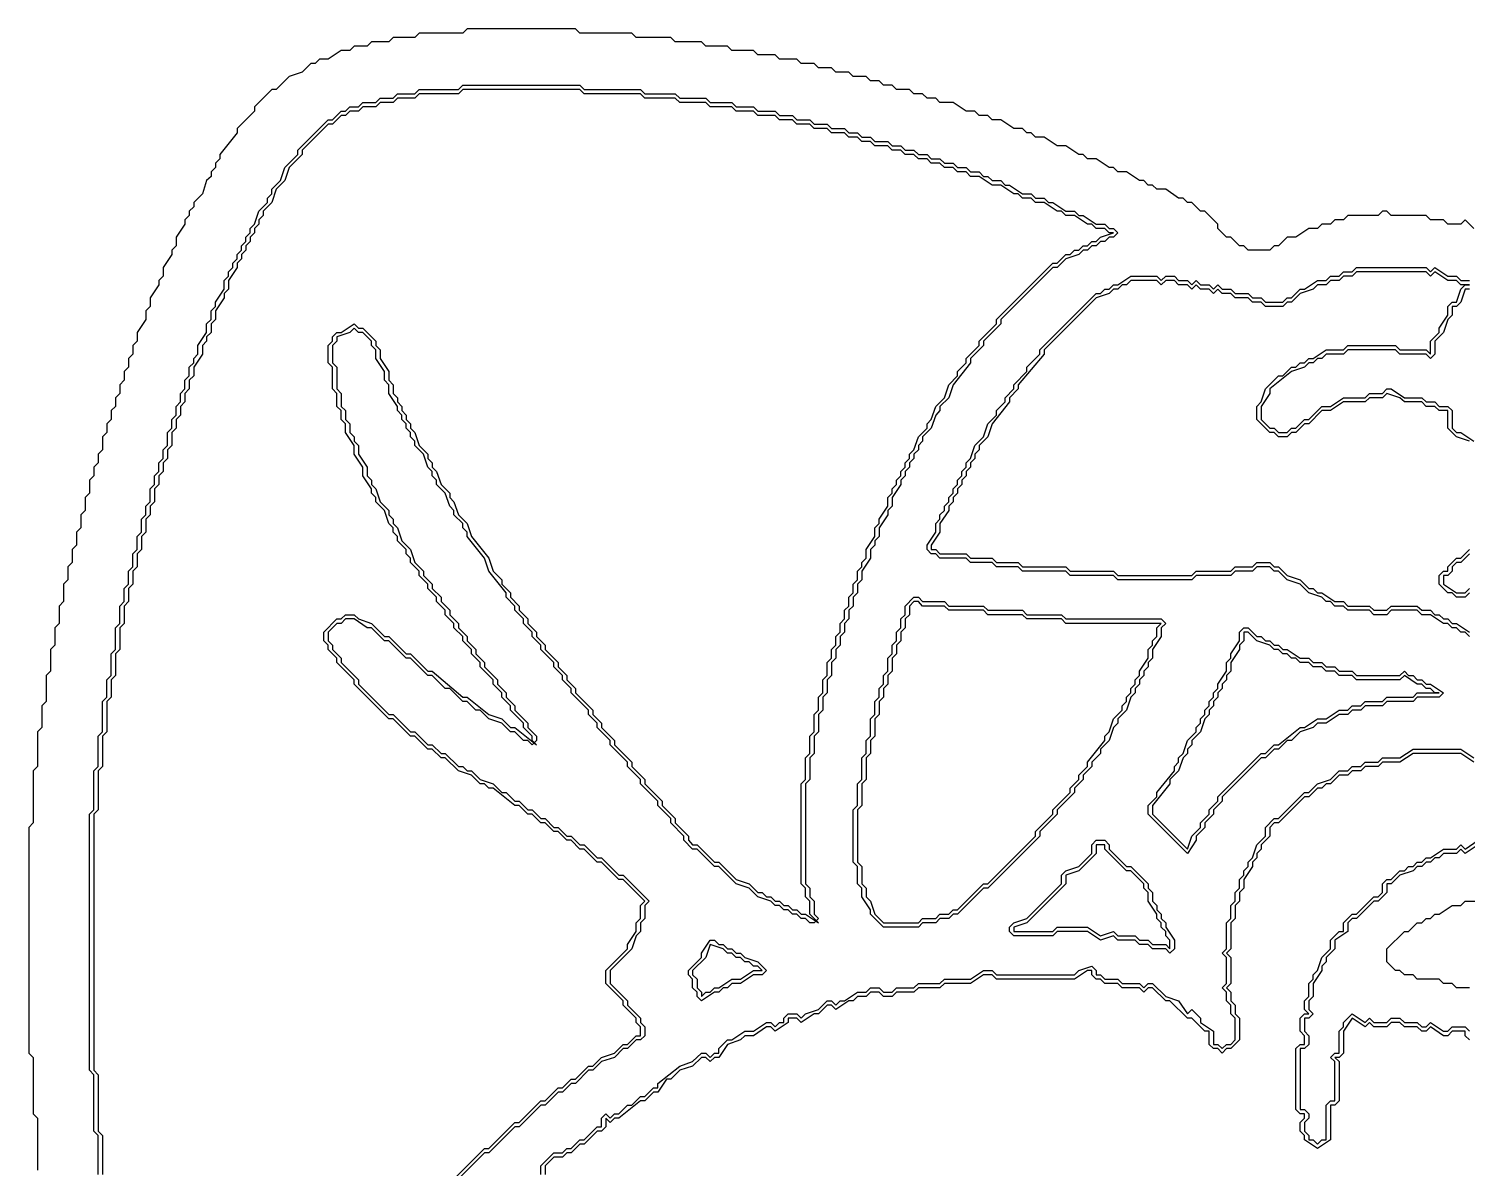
# Model space of a CAD drawing. Header units: millimetres. Extents: x 2 to 58.7, y 4.1 to 84.
# Drawn here: x 18.79 to 38.87, y 68.09 to 84 of the extents above; entities that cross this region are included whole.
import ezdxf

# ---------------------------------------------------------------- set-up
doc = ezdxf.new("R2010")
doc.units = ezdxf.units.MM
for name, color, linetype, true_color in [('CUT_OUTER', 1, 'Continuous', 0xa7a7a7), ('FILL_BLUE', 6, 'Continuous', 0x196fc6), ('FILL_HAIR', 5, 'Continuous', 0x905530), ('FILL_SKIN', 3, 'Continuous', 0xfad3ab), ('FILL_WHITE', 4, 'Continuous', 0xf5f3f0), ('RAISED_METAL', 2, 'Continuous', 0xa7a7a7)]:
    doc.layers.add(name, color=color, linetype=linetype, true_color=true_color)

msp = doc.modelspace()

# ---------------------------------------------------------------- linework, layer by layer
at = {"layer": 'CUT_OUTER'}
for points in [[(38.965, 81.212), (38.844, 81.333), (38.783, 81.273), (38.601, 81.273), (38.541, 81.333), (38.359, 81.333), (38.299, 81.394), (37.814, 81.394), (37.753, 81.455), (37.693, 81.455), (37.632, 81.394), (37.208, 81.394), (37.147, 81.333), (37.026, 81.333), (36.965, 81.273), (36.844, 81.273), (36.784, 81.212), (36.662, 81.212), (36.481, 81.091), (36.359, 81.091), (36.238, 80.97), (36.178, 80.97), (36.117, 80.909), (35.814, 80.909), (35.753, 80.97), (35.693, 80.97), (35.572, 81.091), (35.511, 81.091), (35.39, 81.212), (35.39, 81.273), (35.208, 81.455), (35.147, 81.455), (35.026, 81.576), (34.966, 81.576), (34.905, 81.636), (34.844, 81.636), (34.663, 81.758), (34.541, 81.758), (34.481, 81.818), (34.42, 81.818), (34.36, 81.879), (34.299, 81.879), (34.117, 82), (33.996, 82), (33.935, 82.061), (33.875, 82.061), (33.693, 82.182), (33.572, 82.182), (33.511, 82.242), (33.451, 82.242), (33.269, 82.364), (33.148, 82.364), (32.966, 82.485), (32.845, 82.485), (32.784, 82.545), (32.723, 82.545), (32.663, 82.606), (32.542, 82.606), (32.36, 82.727), (32.239, 82.727), (32.178, 82.788), (32.057, 82.788), (31.996, 82.848), (31.875, 82.848), (31.693, 82.97), (31.511, 82.97), (31.451, 83.03), (31.33, 83.03), (31.269, 83.091), (31.148, 83.091), (31.087, 83.152), (30.906, 83.152), (30.845, 83.212), (30.724, 83.212), (30.663, 83.273), (30.542, 83.273), (30.481, 83.333), (30.3, 83.333), (30.239, 83.394), (30.057, 83.394), (29.997, 83.455), (29.815, 83.455), (29.754, 83.515), (29.572, 83.515), (29.512, 83.576), (29.269, 83.576), (29.209, 83.636), (28.966, 83.636), (28.906, 83.697), (28.603, 83.697), (28.542, 83.758), (28.239, 83.758), (28.179, 83.818), (27.815, 83.818), (27.754, 83.879), (27.27, 83.879), (27.209, 83.939), (26.482, 83.939), (26.421, 84), (24.906, 84), (24.846, 83.939), (24.24, 83.939), (24.179, 83.879), (23.876, 83.879), (23.816, 83.818), (23.573, 83.818), (23.513, 83.758), (23.331, 83.758), (23.27, 83.697), (23.149, 83.697), (22.967, 83.576), (22.846, 83.576), (22.785, 83.515), (22.725, 83.515), (22.604, 83.394), (22.422, 83.333), (22.24, 83.152), (22.179, 83.152), (21.937, 82.909), (21.937, 82.848), (21.695, 82.606), (21.695, 82.545), (21.452, 82.242), (21.452, 82.182), (21.392, 82.121), (21.392, 82.061), (21.331, 82), (21.331, 81.939), (21.27, 81.879), (21.21, 81.697), (21.089, 81.576), (21.089, 81.515), (21.028, 81.455), (21.028, 81.394), (20.967, 81.333), (20.967, 81.273), (20.846, 81.091), (20.846, 80.97), (20.786, 80.909), (20.786, 80.848), (20.664, 80.667), (20.664, 80.545), (20.604, 80.485), (20.604, 80.424), (20.483, 80.242), (20.483, 80.121), (20.422, 80.061), (20.422, 79.939), (20.301, 79.758), (20.301, 79.636), (20.24, 79.576), (20.24, 79.455), (20.18, 79.394), (20.18, 79.273), (20.119, 79.212), (20.119, 79.091), (20.058, 79.03), (20.058, 78.909), (19.998, 78.848), (19.998, 78.727), (19.937, 78.667), (19.937, 78.545), (19.877, 78.485), (19.877, 78.364), (19.816, 78.303), (19.816, 78.121), (19.755, 78.061), (19.755, 77.939), (19.695, 77.879), (19.695, 77.758), (19.634, 77.697), (19.634, 77.515), (19.574, 77.455), (19.574, 77.273), (19.513, 77.212), (19.513, 77.03), (19.452, 76.97), (19.452, 76.788), (19.392, 76.727), (19.392, 76.545), (19.331, 76.485), (19.331, 76.303), (19.271, 76.242), (19.271, 76), (19.21, 75.939), (19.21, 75.697), (19.149, 75.636), (19.149, 75.394), (19.089, 75.333), (19.089, 75.03), (19.028, 74.97), (19.028, 74.606), (18.968, 74.545), (18.968, 74.242), (18.907, 74.182), (18.907, 73.697), (18.846, 73.636), (18.846, 72.909), (18.786, 72.848), (18.786, 69.697), (18.846, 69.636), (18.846, 68.848), (18.907, 68.788), (18.907, 68.061)], [(38.904, 70.606), (38.723, 70.606), (38.662, 70.667), (38.541, 70.667), (38.48, 70.727), (38.177, 70.727), (38.117, 70.788), (37.996, 70.788), (37.935, 70.848), (37.874, 70.848), (37.753, 70.97), (37.753, 71.152), (37.996, 71.394), (38.056, 71.394), (38.177, 71.515), (38.238, 71.515), (38.299, 71.576), (38.359, 71.576), (38.42, 71.636), (38.48, 71.636), (38.662, 71.758), (38.783, 71.758), (38.844, 71.818), (39.026, 71.818)]]:
    msp.add_lwpolyline(points, dxfattribs=at)
at = {"layer": 'FILL_BLUE'}
msp.add_lwpolyline([(32.542, 71.455), (32.542, 71.394), (33.087, 71.394), (33.148, 71.455), (33.572, 71.455), (33.754, 71.333), (33.935, 71.394), (33.996, 71.333), (34.238, 71.333), (34.299, 71.273), (34.42, 71.273), (34.481, 71.212), (34.663, 71.212), (34.723, 71.152), (34.723, 71.273), (34.663, 71.333), (34.663, 71.394), (34.602, 71.455), (34.602, 71.515), (34.541, 71.576), (34.541, 71.636), (34.42, 71.818), (34.42, 71.939), (34.36, 72), (34.36, 72.061), (34.178, 72.242), (34.117, 72.242), (33.814, 72.545), (33.814, 72.606), (33.693, 72.606), (33.693, 72.485), (33.451, 72.242), (33.269, 72.182), (33.269, 72.061), (32.723, 71.515)], close=True, dxfattribs=at)
at = {"layer": 'FILL_HAIR'}
for points in [[(38.965, 73.758), (38.783, 73.879), (38.117, 73.879), (37.935, 73.758), (37.693, 73.758), (37.632, 73.697), (37.45, 73.697), (37.39, 73.636), (37.268, 73.636), (37.208, 73.576), (37.087, 73.576), (36.965, 73.455), (36.905, 73.455), (36.844, 73.394), (36.784, 73.394), (36.662, 73.273), (36.602, 73.273), (36.238, 72.909), (36.178, 72.909), (36.117, 72.848), (36.117, 72.727), (35.996, 72.606), (35.996, 72.545), (35.935, 72.485), (35.935, 72.424), (35.875, 72.364), (35.875, 72.303), (35.753, 72.121), (35.753, 72), (35.693, 71.939), (35.693, 71.818), (35.632, 71.758), (35.632, 71.576), (35.572, 71.515), (35.572, 71.152), (35.511, 71.091), (35.572, 71.03), (35.572, 70.667), (35.511, 70.606), (35.572, 70.545), (35.572, 70.424), (35.632, 70.364), (35.632, 70.242), (35.693, 70.182), (35.693, 69.879), (35.572, 69.758), (35.511, 69.758), (35.45, 69.697), (35.39, 69.758), (35.329, 69.758), (35.269, 69.818), (35.269, 70), (35.208, 70), (35.026, 70.182), (34.966, 70.182), (34.723, 70.424), (34.663, 70.424), (34.481, 70.606), (34.42, 70.606), (34.36, 70.545), (34.299, 70.606), (34.057, 70.606), (33.996, 70.667), (33.814, 70.667), (33.754, 70.727), (33.693, 70.727), (33.632, 70.788), (33.632, 70.848), (33.572, 70.848), (33.39, 70.727), (32.299, 70.727), (32.239, 70.788), (32.117, 70.788), (31.936, 70.667), (31.572, 70.667), (31.511, 70.606), (31.209, 70.606), (31.148, 70.545), (30.906, 70.545), (30.845, 70.485), (30.724, 70.485), (30.663, 70.545), (30.542, 70.545), (30.481, 70.485), (30.36, 70.485), (30.3, 70.424), (30.239, 70.424), (30.057, 70.303), (29.997, 70.364), (29.936, 70.364), (29.815, 70.242), (29.754, 70.242), (29.572, 70.121), (29.512, 70.182), (29.391, 70.182), (29.391, 70.121), (29.209, 70), (29.148, 70.061), (29.088, 70.061), (28.906, 69.939), (28.785, 69.939), (28.724, 69.879), (28.542, 69.818), (28.421, 69.636), (28.36, 69.636), (28.3, 69.576), (28.239, 69.636), (28.179, 69.636), (28.057, 69.515), (27.876, 69.455), (27.754, 69.333), (27.694, 69.333), (27.573, 69.152), (27.512, 69.152), (27.391, 69.03), (27.33, 69.03), (27.027, 68.788), (26.967, 68.788), (26.906, 68.727), (26.845, 68.788), (26.845, 68.667), (26.785, 68.606), (26.724, 68.606), (26.542, 68.424), (26.482, 68.424), (26.361, 68.303), (26.3, 68.303), (26.239, 68.242), (26.118, 68.242), (25.997, 68.121), (25.997, 68)], [(38.904, 69.879), (38.844, 69.939), (38.844, 70), (38.662, 70), (38.601, 69.939), (38.541, 69.939), (38.359, 70.061), (38.299, 70), (38.238, 70), (38.177, 70.061), (37.996, 70.061), (37.935, 70.121), (37.814, 70.121), (37.753, 70.061), (37.571, 70.061), (37.511, 70.121), (37.45, 70.061), (37.268, 70.182), (37.147, 70), (37.147, 69.697), (37.087, 69.636), (37.026, 69.636), (37.087, 69.576), (37.087, 69.03), (37.026, 68.97), (36.965, 68.97), (36.965, 68.485), (36.784, 68.364), (36.602, 68.485), (36.602, 68.545), (36.541, 68.606), (36.541, 68.727), (36.602, 68.788), (36.602, 68.848), (36.541, 68.848), (36.481, 68.909), (36.481, 69.758), (36.541, 69.818), (36.602, 69.818), (36.602, 69.939), (36.541, 70), (36.541, 70.182), (36.602, 70.242), (36.662, 70.242), (36.602, 70.303), (36.602, 70.424), (36.662, 70.485), (36.662, 70.667), (36.723, 70.727), (36.723, 70.788), (36.784, 70.848), (36.844, 71.03), (36.965, 71.152), (36.965, 71.273), (37.087, 71.394), (37.147, 71.394), (37.147, 71.515), (37.268, 71.636), (37.329, 71.636), (37.571, 71.879), (37.632, 71.879), (37.693, 71.939), (37.693, 72.061), (37.753, 72.121), (37.814, 72.121), (37.935, 72.242), (37.996, 72.242), (38.056, 72.303), (38.117, 72.303), (38.177, 72.364), (38.238, 72.364), (38.299, 72.424), (38.359, 72.424), (38.541, 72.545), (38.723, 72.545), (38.783, 72.606), (38.844, 72.545), (39.026, 72.667)]]:
    msp.add_lwpolyline(points, dxfattribs=at)
at = {"layer": 'FILL_SKIN'}
for points in [[(38.904, 78.242), (38.723, 78.303), (38.601, 78.424), (38.601, 78.667), (38.48, 78.667), (38.42, 78.727), (38.299, 78.727), (38.238, 78.788), (37.996, 78.788), (37.935, 78.848), (37.753, 78.909), (37.693, 78.848), (37.511, 78.848), (37.45, 78.788), (37.147, 78.788), (36.965, 78.667), (36.844, 78.667), (36.662, 78.485), (36.602, 78.485), (36.481, 78.364), (36.42, 78.364), (36.359, 78.303), (36.238, 78.303), (36.178, 78.364), (36.117, 78.364), (35.935, 78.545), (35.935, 78.727), (35.996, 78.788), (36.056, 78.97), (36.238, 79.152), (36.299, 79.152), (36.42, 79.273), (36.481, 79.273), (36.541, 79.333), (36.602, 79.333), (36.662, 79.394), (36.723, 79.394), (36.905, 79.515), (37.147, 79.515), (37.208, 79.576), (37.874, 79.576), (37.935, 79.515), (38.299, 79.515), (38.359, 79.455), (38.359, 79.636), (38.48, 79.758), (38.48, 79.818), (38.601, 80), (38.601, 80.121), (38.662, 80.182), (38.723, 80.182), (38.783, 80.364), (38.844, 80.424), (38.904, 80.424), (38.783, 80.424), (38.723, 80.485), (38.601, 80.485), (38.42, 80.606), (38.359, 80.545), (38.299, 80.606), (37.329, 80.606), (37.268, 80.545), (37.147, 80.545), (37.087, 80.485), (36.965, 80.485), (36.905, 80.424), (36.784, 80.424), (36.723, 80.364), (36.541, 80.303), (36.42, 80.182), (36.359, 80.182), (36.299, 80.121), (36.056, 80.121), (35.996, 80.182), (35.875, 80.182), (35.814, 80.242), (35.632, 80.242), (35.572, 80.303), (35.45, 80.303), (35.39, 80.364), (35.329, 80.303), (35.269, 80.364), (35.147, 80.364), (35.087, 80.424), (35.026, 80.364), (34.966, 80.424), (34.844, 80.424), (34.784, 80.485), (34.663, 80.485), (34.602, 80.424), (34.541, 80.485), (34.178, 80.485), (34.117, 80.424), (34.057, 80.424), (33.996, 80.364), (33.935, 80.364), (33.875, 80.303), (33.693, 80.242), (32.966, 79.515), (32.966, 79.455), (32.602, 79.03), (32.602, 78.97), (32.481, 78.848), (32.481, 78.788), (32.239, 78.485), (32.178, 78.303), (32.057, 78.182), (32.057, 78.121), (31.996, 78.061), (31.996, 78), (31.936, 77.939), (31.936, 77.879), (31.875, 77.818), (31.875, 77.758), (31.814, 77.697), (31.814, 77.636), (31.754, 77.576), (31.754, 77.515), (31.693, 77.455), (31.693, 77.394), (31.633, 77.333), (31.633, 77.273), (31.511, 77.091), (31.511, 76.97), (31.39, 76.788), (31.39, 76.727), (31.451, 76.727), (31.511, 76.667), (31.875, 76.667), (31.936, 76.606), (32.239, 76.606), (32.299, 76.545), (32.602, 76.545), (32.663, 76.485), (33.269, 76.485), (33.329, 76.424), (33.935, 76.424), (33.996, 76.364), (35.026, 76.364), (35.087, 76.424), (35.572, 76.424), (35.632, 76.485), (35.875, 76.485), (35.935, 76.545), (36.117, 76.545), (36.178, 76.485), (36.238, 76.485), (36.359, 76.364), (36.541, 76.303), (36.662, 76.182), (36.723, 76.182), (36.784, 76.121), (36.844, 76.121), (37.026, 76), (37.147, 76), (37.208, 75.939), (37.511, 75.939), (37.571, 75.879), (37.753, 75.879), (37.814, 75.939), (38.177, 75.939), (38.238, 75.879), (38.359, 75.879), (38.42, 75.818), (38.48, 75.818), (38.541, 75.758), (38.601, 75.758), (38.662, 75.697), (38.723, 75.697), (38.904, 75.576)], [(38.904, 76.121), (38.844, 76.061), (38.723, 76.061), (38.662, 76.121), (38.601, 76.121), (38.48, 76.242), (38.48, 76.364), (38.541, 76.424), (38.601, 76.424), (38.601, 76.485), (38.723, 76.606), (38.783, 76.606), (38.904, 76.727)]]:
    msp.add_lwpolyline(points, dxfattribs=at)
at = {"layer": 'FILL_WHITE'}
msp.add_lwpolyline([(23.997, 67.212), (25.149, 68.364), (25.209, 68.364), (25.573, 68.727), (25.633, 68.727), (25.936, 69.03), (25.997, 69.03), (26.179, 69.212), (26.239, 69.212), (26.361, 69.333), (26.421, 69.333), (26.603, 69.515), (26.664, 69.515), (26.785, 69.636), (26.967, 69.697), (27.088, 69.818), (27.148, 69.818), (27.27, 69.939), (27.33, 69.939), (27.33, 70.061), (27.27, 70.121), (27.27, 70.182), (27.088, 70.364), (27.088, 70.424), (26.845, 70.667), (26.845, 70.848), (27.148, 71.152), (27.148, 71.212), (27.27, 71.394), (27.27, 71.515), (27.33, 71.576), (27.33, 71.758), (27.391, 71.818), (27.088, 72.121), (27.027, 72.121), (26.785, 72.364), (26.724, 72.364), (26.542, 72.545), (26.482, 72.545), (26.361, 72.667), (26.3, 72.667), (26.179, 72.788), (26.118, 72.788), (25.997, 72.909), (25.936, 72.909), (25.815, 73.03), (25.755, 73.03), (25.633, 73.152), (25.573, 73.152), (25.27, 73.394), (25.209, 73.394), (25.149, 73.455), (25.088, 73.455), (24.967, 73.576), (24.785, 73.636), (24.603, 73.818), (24.543, 73.818), (24.421, 73.939), (24.361, 73.939), (24.179, 74.121), (24.119, 74.121), (23.876, 74.364), (23.816, 74.364), (23.331, 74.848), (23.331, 74.909), (23.088, 75.152), (23.088, 75.212), (22.967, 75.333), (22.967, 75.394), (22.907, 75.455), (22.907, 75.576), (23.088, 75.758), (23.149, 75.758), (23.21, 75.818), (23.331, 75.818), (23.391, 75.758), (23.573, 75.697), (23.755, 75.515), (23.816, 75.515), (24.058, 75.273), (24.119, 75.273), (24.361, 75.03), (24.421, 75.03), (24.846, 74.667), (24.906, 74.667), (25.209, 74.424), (25.391, 74.364), (25.512, 74.242), (25.573, 74.242), (25.876, 74), (25.815, 74.061), (25.815, 74.121), (25.694, 74.242), (25.694, 74.303), (25.512, 74.485), (25.512, 74.545), (25.391, 74.667), (25.391, 74.727), (25.27, 74.848), (25.27, 74.909), (25.088, 75.091), (25.088, 75.152), (24.967, 75.273), (24.967, 75.333), (24.846, 75.455), (24.846, 75.515), (24.724, 75.636), (24.724, 75.697), (24.603, 75.818), (24.603, 75.879), (24.482, 76), (24.482, 76.061), (24.361, 76.182), (24.361, 76.242), (24.24, 76.364), (24.24, 76.424), (24.119, 76.545), (24.119, 76.606), (24.058, 76.667), (24.058, 76.727), (23.937, 76.848), (23.937, 76.909), (23.876, 76.97), (23.876, 77.03), (23.816, 77.091), (23.755, 77.273), (23.634, 77.394), (23.634, 77.455), (23.573, 77.515), (23.573, 77.576), (23.452, 77.758), (23.452, 77.879), (23.331, 78.061), (23.331, 78.182), (23.21, 78.364), (23.21, 78.485), (23.149, 78.545), (23.149, 78.667), (23.088, 78.727), (23.088, 78.909), (23.028, 78.97), (23.028, 79.273), (22.967, 79.333), (22.967, 79.576), (23.028, 79.636), (23.028, 79.697), (23.088, 79.758), (23.149, 79.758), (23.331, 79.879), (23.391, 79.818), (23.452, 79.818), (23.634, 79.636), (23.634, 79.576), (23.694, 79.515), (23.694, 79.394), (23.816, 79.212), (23.816, 79.091), (23.876, 79.03), (23.876, 78.909), (23.937, 78.848), (23.937, 78.788), (23.997, 78.727), (23.997, 78.667), (24.058, 78.606), (24.058, 78.545), (24.119, 78.485), (24.119, 78.424), (24.179, 78.364), (24.24, 78.182), (24.361, 78.061), (24.361, 78), (24.421, 77.939), (24.421, 77.879), (24.482, 77.818), (24.543, 77.636), (24.664, 77.515), (24.664, 77.455), (24.724, 77.394), (24.785, 77.212), (24.906, 77.091), (24.967, 76.909), (25.209, 76.606), (25.27, 76.424), (25.391, 76.303), (25.391, 76.242), (25.512, 76.121), (25.512, 76.061), (25.633, 75.939), (25.633, 75.879), (25.755, 75.758), (25.755, 75.697), (25.876, 75.576), (25.876, 75.515), (25.997, 75.394), (25.997, 75.333), (26.179, 75.152), (26.179, 75.091), (26.3, 74.97), (26.3, 74.909), (26.421, 74.788), (26.421, 74.727), (26.664, 74.485), (26.664, 74.424), (26.785, 74.303), (26.785, 74.242), (26.967, 74.061), (26.967, 74), (27.209, 73.758), (27.209, 73.697), (27.391, 73.515), (27.391, 73.455), (27.633, 73.212), (27.633, 73.152), (27.815, 72.97), (27.815, 72.909), (27.997, 72.727), (27.997, 72.667), (28.057, 72.606), (28.118, 72.606), (28.36, 72.364), (28.421, 72.364), (28.663, 72.121), (28.845, 72.061), (28.966, 71.939), (29.027, 71.939), (29.088, 71.879), (29.148, 71.879), (29.209, 71.818), (29.269, 71.818), (29.33, 71.758), (29.391, 71.758), (29.451, 71.697), (29.512, 71.697), (29.572, 71.636), (29.633, 71.636), (29.815, 71.515), (29.694, 71.636), (29.694, 71.818), (29.633, 71.879), (29.633, 72), (29.572, 72.061), (29.572, 73.455), (29.633, 73.515), (29.633, 73.818), (29.694, 73.879), (29.694, 74.121), (29.754, 74.182), (29.754, 74.424), (29.815, 74.485), (29.815, 74.667), (29.875, 74.727), (29.875, 74.909), (29.936, 74.97), (29.936, 75.152), (29.997, 75.212), (29.997, 75.333), (30.057, 75.394), (30.057, 75.515), (30.118, 75.576), (30.118, 75.697), (30.178, 75.758), (30.178, 75.879), (30.239, 75.939), (30.239, 76.061), (30.3, 76.121), (30.3, 76.242), (30.36, 76.303), (30.36, 76.424), (30.421, 76.485), (30.421, 76.545), (30.481, 76.606), (30.481, 76.727), (30.603, 76.909), (30.603, 77.03), (30.663, 77.091), (30.663, 77.152), (30.784, 77.333), (30.784, 77.455), (30.845, 77.515), (30.845, 77.576), (30.906, 77.636), (30.906, 77.697), (30.966, 77.758), (30.966, 77.818), (31.027, 77.879), (31.027, 77.939), (31.087, 78), (31.087, 78.061), (31.148, 78.121), (31.209, 78.303), (31.33, 78.424), (31.33, 78.485), (31.39, 78.545), (31.451, 78.727), (31.572, 78.848), (31.633, 79.03), (31.754, 79.152), (31.754, 79.212), (31.875, 79.333), (31.875, 79.394), (32.057, 79.576), (32.057, 79.636), (32.299, 79.879), (32.299, 79.939), (33.087, 80.727), (33.148, 80.727), (33.269, 80.848), (33.329, 80.848), (33.39, 80.909), (33.451, 80.909), (33.511, 80.97), (33.572, 80.97), (33.632, 81.03), (33.693, 81.03), (33.754, 81.091), (33.935, 81.152), (33.875, 81.152), (33.814, 81.212), (33.693, 81.212), (33.632, 81.273), (33.572, 81.273), (33.39, 81.394), (33.269, 81.394), (33.208, 81.455), (33.148, 81.455), (32.966, 81.576), (32.845, 81.576), (32.784, 81.636), (32.663, 81.636), (32.602, 81.697), (32.542, 81.697), (32.36, 81.818), (32.239, 81.818), (32.057, 81.939), (31.936, 81.939), (31.875, 82), (31.754, 82), (31.693, 82.061), (31.572, 82.061), (31.511, 82.121), (31.39, 82.121), (31.33, 82.182), (31.209, 82.182), (31.148, 82.242), (31.027, 82.242), (30.966, 82.303), (30.845, 82.303), (30.784, 82.364), (30.603, 82.364), (30.542, 82.424), (30.421, 82.424), (30.36, 82.485), (30.239, 82.485), (30.178, 82.545), (29.997, 82.545), (29.936, 82.606), (29.754, 82.606), (29.694, 82.667), (29.512, 82.667), (29.451, 82.727), (29.269, 82.727), (29.209, 82.788), (28.966, 82.788), (28.906, 82.848), (28.663, 82.848), (28.603, 82.909), (28.3, 82.909), (28.239, 82.97), (27.876, 82.97), (27.815, 83.03), (27.391, 83.03), (27.33, 83.091), (26.542, 83.091), (26.482, 83.152), (24.846, 83.152), (24.785, 83.091), (24.24, 83.091), (24.179, 83.03), (23.937, 83.03), (23.876, 82.97), (23.694, 82.97), (23.634, 82.909), (23.452, 82.909), (23.391, 82.848), (23.27, 82.848), (23.21, 82.788), (23.149, 82.788), (23.028, 82.667), (22.967, 82.667), (22.604, 82.303), (22.604, 82.242), (22.422, 82.061), (22.361, 81.879), (22.24, 81.758), (22.179, 81.576), (22.058, 81.455), (22.058, 81.394), (21.998, 81.333), (21.998, 81.273), (21.937, 81.212), (21.937, 81.152), (21.876, 81.091), (21.876, 81.03), (21.816, 80.97), (21.816, 80.909), (21.755, 80.848), (21.755, 80.788), (21.695, 80.727), (21.695, 80.667), (21.573, 80.485), (21.573, 80.364), (21.513, 80.303), (21.513, 80.242), (21.392, 80.061), (21.392, 79.939), (21.331, 79.879), (21.331, 79.758), (21.27, 79.697), (21.27, 79.636), (21.21, 79.576), (21.21, 79.455), (21.089, 79.273), (21.089, 79.152), (21.028, 79.091), (21.028, 78.97), (20.967, 78.909), (20.967, 78.788), (20.907, 78.727), (20.907, 78.606), (20.846, 78.545), (20.846, 78.424), (20.786, 78.364), (20.786, 78.182), (20.725, 78.121), (20.725, 78), (20.664, 77.939), (20.664, 77.818), (20.604, 77.758), (20.604, 77.636), (20.543, 77.576), (20.543, 77.394), (20.483, 77.333), (20.483, 77.212), (20.422, 77.152), (20.422, 76.97), (20.361, 76.909), (20.361, 76.727), (20.301, 76.667), (20.301, 76.485), (20.24, 76.424), (20.24, 76.242), (20.18, 76.182), (20.18, 76), (20.119, 75.939), (20.119, 75.697), (20.058, 75.636), (20.058, 75.333), (19.998, 75.273), (19.998, 74.97), (19.937, 74.909), (19.937, 74.667), (19.877, 74.606), (19.877, 74.182), (19.816, 74.121), (19.816, 73.697), (19.755, 73.636), (19.755, 73.091), (19.695, 73.03), (19.695, 69.455), (19.755, 69.394), (19.755, 68.606), (19.816, 68.545), (19.816, 68)], dxfattribs=at)
for points in [[(34.602, 75.697), (33.269, 75.697), (33.208, 75.758), (32.723, 75.758), (32.663, 75.818), (32.178, 75.818), (32.117, 75.879), (31.633, 75.879), (31.572, 75.939), (31.269, 75.939), (31.209, 76), (31.148, 76), (31.087, 75.939), (31.087, 75.818), (31.027, 75.758), (31.027, 75.636), (30.966, 75.576), (30.966, 75.455), (30.906, 75.394), (30.906, 75.273), (30.845, 75.212), (30.845, 75.03), (30.784, 74.97), (30.784, 74.848), (30.724, 74.788), (30.724, 74.667), (30.663, 74.606), (30.663, 74.424), (30.603, 74.364), (30.603, 74.121), (30.542, 74.061), (30.542, 73.879), (30.481, 73.818), (30.481, 73.515), (30.421, 73.455), (30.421, 73.152), (30.36, 73.091), (30.36, 72.364), (30.421, 72.303), (30.421, 72.061), (30.481, 72), (30.481, 71.879), (30.542, 71.818), (30.603, 71.636), (30.724, 71.515), (31.209, 71.515), (31.269, 71.576), (31.451, 71.576), (31.511, 71.636), (31.633, 71.636), (31.693, 71.697), (31.754, 71.697), (32.117, 72.061), (32.178, 72.061), (32.845, 72.727), (32.845, 72.788), (33.087, 73.03), (33.087, 73.091), (33.329, 73.333), (33.329, 73.394), (33.451, 73.515), (33.451, 73.576), (33.572, 73.697), (33.572, 73.758), (33.814, 74.061), (33.814, 74.121), (33.875, 74.182), (33.935, 74.364), (34.057, 74.485), (34.057, 74.545), (34.117, 74.606), (34.117, 74.667), (34.178, 74.727), (34.178, 74.788), (34.238, 74.848), (34.238, 74.909), (34.299, 74.97), (34.299, 75.03), (34.42, 75.212), (34.42, 75.333), (34.481, 75.394), (34.481, 75.455), (34.541, 75.515), (34.541, 75.636)], [(38.48, 74.727), (38.42, 74.727), (38.359, 74.788), (38.299, 74.788), (38.238, 74.848), (38.177, 74.848), (37.996, 74.97), (37.935, 74.909), (37.329, 74.909), (37.268, 74.97), (37.087, 74.97), (37.026, 75.03), (36.905, 75.03), (36.844, 75.091), (36.723, 75.091), (36.662, 75.152), (36.541, 75.152), (36.481, 75.212), (36.42, 75.212), (36.359, 75.273), (36.299, 75.273), (36.238, 75.333), (36.178, 75.333), (36.117, 75.394), (35.935, 75.455), (35.814, 75.576), (35.753, 75.576), (35.753, 75.455), (35.693, 75.394), (35.693, 75.333), (35.572, 75.152), (35.572, 75.03), (35.511, 74.97), (35.511, 74.909), (35.45, 74.848), (35.45, 74.788), (35.39, 74.727), (35.39, 74.667), (35.329, 74.606), (35.329, 74.545), (35.269, 74.485), (35.269, 74.424), (35.208, 74.364), (35.147, 74.182), (35.026, 74.061), (35.026, 74), (34.966, 73.939), (34.966, 73.879), (34.905, 73.818), (34.844, 73.636), (34.723, 73.515), (34.723, 73.455), (34.481, 73.152), (34.481, 73.03), (34.966, 72.545), (35.026, 72.727), (35.147, 72.848), (35.147, 72.909), (35.269, 73.03), (35.269, 73.091), (35.39, 73.212), (35.39, 73.273), (35.996, 73.879), (36.056, 73.879), (36.178, 74), (36.238, 74), (36.541, 74.242), (36.602, 74.242), (36.784, 74.364), (36.905, 74.364), (37.087, 74.485), (37.208, 74.485), (37.268, 74.545), (37.39, 74.545), (37.45, 74.606), (37.693, 74.606), (37.753, 74.667), (38.117, 74.667), (38.177, 74.727)], [(28.057, 70.788), (28.118, 70.727), (28.118, 70.606), (28.179, 70.545), (28.179, 70.485), (28.239, 70.545), (28.3, 70.545), (28.36, 70.606), (28.421, 70.606), (28.603, 70.727), (28.724, 70.727), (28.906, 70.848), (29.027, 70.848), (28.966, 70.909), (28.906, 70.909), (28.845, 70.97), (28.785, 70.97), (28.724, 71.03), (28.663, 71.03), (28.603, 71.091), (28.542, 71.091), (28.482, 71.152), (28.3, 71.212), (28.239, 71.03), (28.057, 70.848)]]:
    msp.add_lwpolyline(points, close=True, dxfattribs=at)
at = {"layer": 'RAISED_METAL'}
for points in [[(38.965, 81.212), (38.844, 81.333), (38.783, 81.273), (38.601, 81.273), (38.541, 81.333), (38.359, 81.333), (38.299, 81.394), (37.814, 81.394), (37.753, 81.455), (37.693, 81.455), (37.632, 81.394), (37.208, 81.394), (37.147, 81.333), (37.026, 81.333), (36.965, 81.273), (36.844, 81.273), (36.784, 81.212), (36.662, 81.212), (36.481, 81.091), (36.359, 81.091), (36.238, 80.97), (36.178, 80.97), (36.117, 80.909), (35.814, 80.909), (35.753, 80.97), (35.693, 80.97), (35.572, 81.091), (35.511, 81.091), (35.39, 81.212), (35.39, 81.273), (35.208, 81.455), (35.147, 81.455), (35.026, 81.576), (34.966, 81.576), (34.905, 81.636), (34.844, 81.636), (34.663, 81.758), (34.541, 81.758), (34.481, 81.818), (34.42, 81.818), (34.36, 81.879), (34.299, 81.879), (34.117, 82), (33.996, 82), (33.935, 82.061), (33.875, 82.061), (33.693, 82.182), (33.572, 82.182), (33.511, 82.242), (33.451, 82.242), (33.269, 82.364), (33.148, 82.364), (32.966, 82.485), (32.845, 82.485), (32.784, 82.545), (32.723, 82.545), (32.663, 82.606), (32.542, 82.606), (32.36, 82.727), (32.239, 82.727), (32.178, 82.788), (32.057, 82.788), (31.996, 82.848), (31.875, 82.848), (31.693, 82.97), (31.511, 82.97), (31.451, 83.03), (31.33, 83.03), (31.269, 83.091), (31.148, 83.091), (31.087, 83.152), (30.906, 83.152), (30.845, 83.212), (30.724, 83.212), (30.663, 83.273), (30.542, 83.273), (30.481, 83.333), (30.3, 83.333), (30.239, 83.394), (30.057, 83.394), (29.997, 83.455), (29.815, 83.455), (29.754, 83.515), (29.572, 83.515), (29.512, 83.576), (29.269, 83.576), (29.209, 83.636), (28.966, 83.636), (28.906, 83.697), (28.603, 83.697), (28.542, 83.758), (28.239, 83.758), (28.179, 83.818), (27.815, 83.818), (27.754, 83.879), (27.27, 83.879), (27.209, 83.939), (26.482, 83.939), (26.421, 84), (24.906, 84), (24.846, 83.939), (24.24, 83.939), (24.179, 83.879), (23.876, 83.879), (23.816, 83.818), (23.573, 83.818), (23.513, 83.758), (23.331, 83.758), (23.27, 83.697), (23.149, 83.697), (22.967, 83.576), (22.846, 83.576), (22.785, 83.515), (22.725, 83.515), (22.604, 83.394), (22.422, 83.333), (22.24, 83.152), (22.179, 83.152), (21.937, 82.909), (21.937, 82.848), (21.695, 82.606), (21.695, 82.545), (21.452, 82.242), (21.452, 82.182), (21.392, 82.121), (21.392, 82.061), (21.331, 82), (21.331, 81.939), (21.27, 81.879), (21.21, 81.697), (21.089, 81.576), (21.089, 81.515), (21.028, 81.455), (21.028, 81.394), (20.967, 81.333), (20.967, 81.273), (20.846, 81.091), (20.846, 80.97), (20.786, 80.909), (20.786, 80.848), (20.664, 80.667), (20.664, 80.545), (20.604, 80.485), (20.604, 80.424), (20.483, 80.242), (20.483, 80.121), (20.422, 80.061), (20.422, 79.939), (20.301, 79.758), (20.301, 79.636), (20.24, 79.576), (20.24, 79.455), (20.18, 79.394), (20.18, 79.273), (20.119, 79.212), (20.119, 79.091), (20.058, 79.03), (20.058, 78.909), (19.998, 78.848), (19.998, 78.727), (19.937, 78.667), (19.937, 78.545), (19.877, 78.485), (19.877, 78.364), (19.816, 78.303), (19.816, 78.121), (19.755, 78.061), (19.755, 77.939), (19.695, 77.879), (19.695, 77.758), (19.634, 77.697), (19.634, 77.515), (19.574, 77.455), (19.574, 77.273), (19.513, 77.212), (19.513, 77.03), (19.452, 76.97), (19.452, 76.788), (19.392, 76.727), (19.392, 76.545), (19.331, 76.485), (19.331, 76.303), (19.271, 76.242), (19.271, 76), (19.21, 75.939), (19.21, 75.697), (19.149, 75.636), (19.149, 75.394), (19.089, 75.333), (19.089, 75.03), (19.028, 74.97), (19.028, 74.606), (18.968, 74.545), (18.968, 74.242), (18.907, 74.182), (18.907, 73.697), (18.846, 73.636), (18.846, 72.909), (18.786, 72.848), (18.786, 69.697), (18.846, 69.636), (18.846, 68.848), (18.907, 68.788), (18.907, 68.061)], [(19.755, 68), (19.755, 68.545), (19.695, 68.606), (19.695, 69.394), (19.634, 69.455), (19.634, 73.03), (19.695, 73.091), (19.695, 73.636), (19.755, 73.697), (19.755, 74.121), (19.816, 74.182), (19.816, 74.606), (19.877, 74.667), (19.877, 74.909), (19.937, 74.97), (19.937, 75.273), (19.998, 75.333), (19.998, 75.636), (20.058, 75.697), (20.058, 75.939), (20.119, 76), (20.119, 76.182), (20.18, 76.242), (20.18, 76.424), (20.24, 76.485), (20.24, 76.667), (20.301, 76.727), (20.301, 76.909), (20.361, 76.97), (20.361, 77.152), (20.422, 77.212), (20.422, 77.333), (20.483, 77.394), (20.483, 77.576), (20.543, 77.636), (20.543, 77.758), (20.604, 77.818), (20.604, 77.939), (20.664, 78), (20.664, 78.121), (20.725, 78.182), (20.725, 78.364), (20.786, 78.424), (20.786, 78.545), (20.846, 78.606), (20.846, 78.727), (20.907, 78.788), (20.907, 78.909), (20.967, 78.97), (20.967, 79.091), (21.028, 79.152), (21.028, 79.273), (21.089, 79.333), (21.089, 79.394), (21.149, 79.455), (21.149, 79.576), (21.27, 79.758), (21.27, 79.879), (21.331, 79.939), (21.331, 80.061), (21.392, 80.121), (21.392, 80.182), (21.513, 80.364), (21.513, 80.485), (21.573, 80.545), (21.573, 80.606), (21.634, 80.667), (21.634, 80.727), (21.695, 80.788), (21.695, 80.848), (21.755, 80.909), (21.755, 80.97), (21.816, 81.03), (21.816, 81.091), (21.876, 81.152), (21.876, 81.212), (21.937, 81.273), (21.998, 81.455), (22.119, 81.576), (22.119, 81.636), (22.179, 81.697), (22.179, 81.758), (22.301, 81.879), (22.361, 82.061), (22.543, 82.242), (22.543, 82.303), (22.967, 82.727), (23.028, 82.727), (23.149, 82.848), (23.21, 82.848), (23.27, 82.909), (23.391, 82.909), (23.452, 82.97), (23.634, 82.97), (23.694, 83.03), (23.876, 83.03), (23.937, 83.091), (24.179, 83.091), (24.24, 83.152), (24.785, 83.152), (24.846, 83.212), (26.482, 83.212), (26.542, 83.152), (27.33, 83.152), (27.391, 83.091), (27.815, 83.091), (27.876, 83.03), (28.239, 83.03), (28.3, 82.97), (28.603, 82.97), (28.663, 82.909), (28.906, 82.909), (28.966, 82.848), (29.209, 82.848), (29.269, 82.788), (29.451, 82.788), (29.512, 82.727), (29.694, 82.727), (29.754, 82.667), (29.936, 82.667), (29.997, 82.606), (30.178, 82.606), (30.239, 82.545), (30.36, 82.545), (30.421, 82.485), (30.542, 82.485), (30.603, 82.424), (30.784, 82.424), (30.845, 82.364), (30.966, 82.364), (31.027, 82.303), (31.148, 82.303), (31.209, 82.242), (31.33, 82.242), (31.39, 82.182), (31.511, 82.182), (31.572, 82.121), (31.693, 82.121), (31.754, 82.061), (31.875, 82.061), (31.936, 82), (32.057, 82), (32.117, 81.939), (32.178, 81.939), (32.239, 81.879), (32.36, 81.879), (32.42, 81.818), (32.481, 81.818), (32.663, 81.697), (32.784, 81.697), (32.845, 81.636), (32.966, 81.636), (33.026, 81.576), (33.087, 81.576), (33.269, 81.455), (33.39, 81.455), (33.451, 81.394), (33.511, 81.394), (33.693, 81.273), (33.814, 81.273), (33.875, 81.212), (33.935, 81.212), (33.996, 81.152), (33.935, 81.091), (33.875, 81.091), (33.814, 81.03), (33.754, 81.03), (33.693, 80.97), (33.632, 80.97), (33.572, 80.909), (33.511, 80.909), (33.451, 80.848), (33.269, 80.788), (33.148, 80.667), (33.087, 80.667), (32.36, 79.939), (32.36, 79.879), (32.117, 79.636), (32.117, 79.576), (31.936, 79.394), (31.936, 79.333), (31.693, 79.03), (31.633, 78.848), (31.511, 78.727), (31.511, 78.667), (31.451, 78.606), (31.39, 78.424), (31.269, 78.303), (31.269, 78.242), (31.209, 78.182), (31.209, 78.121), (31.148, 78.061), (31.148, 78), (31.087, 77.939), (31.087, 77.879), (31.027, 77.818), (31.027, 77.758), (30.966, 77.697), (30.966, 77.636), (30.845, 77.455), (30.845, 77.333), (30.784, 77.273), (30.784, 77.212), (30.663, 77.03), (30.663, 76.909), (30.603, 76.848), (30.603, 76.788), (30.542, 76.727), (30.542, 76.606), (30.421, 76.424), (30.421, 76.303), (30.36, 76.242), (30.36, 76.121), (30.3, 76.061), (30.3, 75.939), (30.239, 75.879), (30.239, 75.758), (30.178, 75.697), (30.178, 75.576), (30.118, 75.515), (30.118, 75.394), (30.057, 75.333), (30.057, 75.212), (29.997, 75.152), (29.997, 74.97), (29.936, 74.909), (29.936, 74.727), (29.875, 74.667), (29.875, 74.485), (29.815, 74.424), (29.815, 74.182), (29.754, 74.121), (29.754, 73.879), (29.694, 73.818), (29.694, 73.515), (29.633, 73.455), (29.633, 72.061), (29.694, 72), (29.694, 71.879), (29.754, 71.818), (29.754, 71.636), (29.815, 71.576), (29.754, 71.515), (29.694, 71.515), (29.633, 71.576), (29.572, 71.576), (29.512, 71.636), (29.451, 71.636), (29.391, 71.697), (29.33, 71.697), (29.269, 71.758), (29.209, 71.758), (29.148, 71.818), (28.966, 71.879), (28.845, 72), (28.663, 72.061), (28.421, 72.303), (28.36, 72.303), (28.118, 72.545), (28.057, 72.545), (27.936, 72.667), (27.936, 72.727), (27.754, 72.909), (27.754, 72.97), (27.573, 73.152), (27.573, 73.212), (27.33, 73.455), (27.33, 73.515), (27.148, 73.697), (27.148, 73.758), (26.906, 74), (26.906, 74.061), (26.724, 74.242), (26.724, 74.303), (26.603, 74.424), (26.603, 74.485), (26.361, 74.727), (26.361, 74.788), (26.239, 74.909), (26.239, 74.97), (26.118, 75.091), (26.118, 75.152), (25.936, 75.333), (25.936, 75.394), (25.815, 75.515), (25.815, 75.576), (25.694, 75.697), (25.694, 75.758), (25.573, 75.879), (25.573, 75.939), (25.452, 76.061), (25.452, 76.121), (25.209, 76.424), (25.149, 76.606), (24.906, 76.909), (24.906, 76.97), (24.846, 77.03), (24.846, 77.091), (24.724, 77.212), (24.724, 77.273), (24.664, 77.333), (24.603, 77.515), (24.482, 77.636), (24.482, 77.697), (24.421, 77.758), (24.421, 77.818), (24.361, 77.879), (24.3, 78.061), (24.179, 78.182), (24.179, 78.242), (24.119, 78.303), (24.119, 78.364), (24.058, 78.424), (24.058, 78.485), (23.997, 78.545), (23.997, 78.606), (23.937, 78.667), (23.937, 78.727), (23.816, 78.909), (23.816, 79.03), (23.755, 79.091), (23.755, 79.212), (23.634, 79.394), (23.634, 79.515), (23.573, 79.576), (23.573, 79.636), (23.452, 79.758), (23.391, 79.758), (23.331, 79.818), (23.27, 79.758), (23.088, 79.697), (23.088, 79.636), (23.028, 79.576), (23.028, 79.333), (23.088, 79.273), (23.088, 78.97), (23.149, 78.909), (23.149, 78.727), (23.21, 78.667), (23.21, 78.545), (23.27, 78.485), (23.27, 78.364), (23.331, 78.303), (23.331, 78.242), (23.391, 78.182), (23.391, 78.061), (23.513, 77.879), (23.513, 77.758), (23.573, 77.697), (23.573, 77.636), (23.634, 77.576), (23.694, 77.394), (23.816, 77.273), (23.816, 77.212), (23.876, 77.152), (23.876, 77.091), (23.937, 77.03), (23.997, 76.848), (24.119, 76.727), (24.179, 76.545), (24.3, 76.424), (24.3, 76.364), (24.421, 76.242), (24.421, 76.182), (24.543, 76.061), (24.543, 76), (24.664, 75.879), (24.664, 75.818), (24.785, 75.697), (24.785, 75.636), (24.906, 75.515), (24.906, 75.455), (25.027, 75.333), (25.027, 75.273), (25.149, 75.152), (25.149, 75.091), (25.33, 74.909), (25.33, 74.848), (25.452, 74.727), (25.452, 74.667), (25.573, 74.545), (25.573, 74.485), (25.755, 74.303), (25.755, 74.242), (25.876, 74.121), (25.876, 74.061), (25.815, 74), (25.755, 74.061), (25.694, 74.061), (25.573, 74.182), (25.512, 74.182), (25.391, 74.303), (25.209, 74.364), (25.088, 74.485), (25.027, 74.485), (24.906, 74.606), (24.846, 74.606), (24.664, 74.788), (24.603, 74.788), (24.421, 74.97), (24.361, 74.97), (24.119, 75.212), (24.058, 75.212), (23.816, 75.455), (23.755, 75.455), (23.573, 75.636), (23.513, 75.636), (23.331, 75.758), (23.21, 75.758), (23.149, 75.697), (23.088, 75.697), (22.967, 75.576), (22.967, 75.455), (23.028, 75.394), (23.028, 75.333), (23.149, 75.212), (23.149, 75.152), (23.391, 74.909), (23.391, 74.848), (23.816, 74.424), (23.876, 74.424), (24.119, 74.182), (24.179, 74.182), (24.361, 74), (24.421, 74), (24.543, 73.879), (24.603, 73.879), (24.785, 73.697), (24.846, 73.697), (24.906, 73.636), (24.967, 73.636), (25.088, 73.515), (25.27, 73.455), (25.391, 73.333), (25.452, 73.333), (25.573, 73.212), (25.633, 73.212), (25.755, 73.091), (25.815, 73.091), (25.936, 72.97), (25.997, 72.97), (26.118, 72.848), (26.179, 72.848), (26.3, 72.727), (26.361, 72.727), (26.482, 72.606), (26.542, 72.606), (26.724, 72.424), (26.785, 72.424), (27.027, 72.182), (27.088, 72.182), (27.451, 71.818), (27.391, 71.758), (27.391, 71.576), (27.33, 71.515), (27.33, 71.394), (27.27, 71.333), (27.209, 71.152), (26.906, 70.848), (26.906, 70.667), (27.148, 70.424), (27.148, 70.364), (27.33, 70.182), (27.33, 70.121), (27.391, 70.061), (27.391, 69.939), (27.33, 69.879), (27.27, 69.879), (27.148, 69.758), (27.088, 69.758), (26.967, 69.636), (26.785, 69.576), (26.664, 69.455), (26.603, 69.455), (26.421, 69.273), (26.361, 69.273), (26.239, 69.152), (26.179, 69.152), (25.997, 68.97), (25.936, 68.97), (25.633, 68.667), (25.573, 68.667), (25.209, 68.303), (25.149, 68.303), (24.058, 67.212)], [(38.904, 75.515), (38.844, 75.576), (38.783, 75.576), (38.723, 75.636), (38.662, 75.636), (38.601, 75.697), (38.541, 75.697), (38.359, 75.818), (38.238, 75.818), (38.177, 75.879), (37.814, 75.879), (37.753, 75.818), (37.571, 75.818), (37.511, 75.879), (37.208, 75.879), (37.147, 75.939), (37.026, 75.939), (36.965, 76), (36.905, 76), (36.844, 76.061), (36.662, 76.121), (36.541, 76.242), (36.359, 76.303), (36.238, 76.424), (36.178, 76.424), (36.117, 76.485), (35.935, 76.485), (35.875, 76.424), (35.632, 76.424), (35.572, 76.364), (35.087, 76.364), (35.026, 76.303), (33.996, 76.303), (33.935, 76.364), (33.329, 76.364), (33.269, 76.424), (32.663, 76.424), (32.602, 76.485), (32.299, 76.485), (32.239, 76.545), (31.936, 76.545), (31.875, 76.606), (31.511, 76.606), (31.451, 76.667), (31.39, 76.667), (31.33, 76.727), (31.33, 76.788), (31.451, 76.97), (31.451, 77.091), (31.511, 77.152), (31.511, 77.212), (31.572, 77.273), (31.572, 77.333), (31.633, 77.394), (31.633, 77.455), (31.693, 77.515), (31.693, 77.576), (31.754, 77.636), (31.754, 77.697), (31.814, 77.758), (31.814, 77.818), (31.875, 77.879), (31.875, 77.939), (31.936, 78), (31.996, 78.182), (32.117, 78.303), (32.178, 78.485), (32.299, 78.606), (32.299, 78.667), (32.42, 78.788), (32.42, 78.848), (32.542, 78.97), (32.542, 79.03), (32.723, 79.212), (32.723, 79.273), (32.905, 79.455), (32.905, 79.515), (33.693, 80.303), (33.754, 80.303), (33.814, 80.364), (33.875, 80.364), (33.935, 80.424), (33.996, 80.424), (34.178, 80.545), (34.541, 80.545), (34.602, 80.485), (34.663, 80.545), (34.784, 80.545), (34.844, 80.485), (34.966, 80.485), (35.026, 80.424), (35.087, 80.485), (35.147, 80.424), (35.269, 80.424), (35.329, 80.364), (35.39, 80.424), (35.45, 80.364), (35.572, 80.364), (35.632, 80.303), (35.814, 80.303), (35.875, 80.242), (35.996, 80.242), (36.056, 80.182), (36.299, 80.182), (36.359, 80.242), (36.42, 80.242), (36.541, 80.364), (36.602, 80.364), (36.784, 80.485), (36.905, 80.485), (36.965, 80.545), (37.087, 80.545), (37.147, 80.606), (37.268, 80.606), (37.329, 80.667), (38.299, 80.667), (38.359, 80.606), (38.42, 80.667), (38.601, 80.545), (38.723, 80.545), (38.783, 80.485), (38.904, 80.485)], [(38.904, 80.364), (38.844, 80.364), (38.783, 80.182), (38.723, 80.121), (38.662, 80.121), (38.662, 80), (38.601, 79.939), (38.541, 79.758), (38.42, 79.636), (38.42, 79.455), (38.359, 79.394), (38.299, 79.455), (37.935, 79.455), (37.874, 79.515), (37.208, 79.515), (37.147, 79.455), (36.905, 79.455), (36.844, 79.394), (36.784, 79.394), (36.723, 79.333), (36.662, 79.333), (36.602, 79.273), (36.42, 79.212), (36.117, 78.97), (36.117, 78.909), (35.996, 78.727), (35.996, 78.545), (36.117, 78.424), (36.178, 78.424), (36.238, 78.364), (36.359, 78.364), (36.42, 78.424), (36.481, 78.424), (36.602, 78.545), (36.662, 78.545), (36.844, 78.727), (36.965, 78.727), (37.147, 78.848), (37.45, 78.848), (37.511, 78.909), (37.693, 78.909), (37.753, 78.97), (37.814, 78.97), (37.996, 78.848), (38.238, 78.848), (38.299, 78.788), (38.42, 78.788), (38.48, 78.727), (38.601, 78.727), (38.662, 78.667), (38.662, 78.424), (38.723, 78.364), (38.783, 78.364), (38.965, 78.242)], [(38.904, 76.667), (38.783, 76.545), (38.723, 76.545), (38.662, 76.485), (38.662, 76.424), (38.601, 76.364), (38.541, 76.364), (38.541, 76.242), (38.723, 76.121), (38.844, 76.121), (38.904, 76.182)], [(25.936, 68), (25.936, 68.121), (26.118, 68.303), (26.239, 68.303), (26.3, 68.364), (26.361, 68.364), (26.482, 68.485), (26.542, 68.485), (26.724, 68.667), (26.785, 68.667), (26.785, 68.788), (26.845, 68.848), (26.906, 68.788), (26.967, 68.848), (27.027, 68.848), (27.148, 68.97), (27.209, 68.97), (27.33, 69.091), (27.391, 69.091), (27.512, 69.212), (27.573, 69.212), (27.573, 69.273), (27.876, 69.515), (28.057, 69.576), (28.179, 69.697), (28.239, 69.697), (28.3, 69.636), (28.36, 69.697), (28.421, 69.697), (28.421, 69.758), (28.542, 69.879), (28.603, 69.879), (28.785, 70), (28.906, 70), (29.088, 70.121), (29.148, 70.121), (29.209, 70.061), (29.269, 70.121), (29.33, 70.121), (29.33, 70.182), (29.391, 70.242), (29.512, 70.242), (29.572, 70.182), (29.633, 70.242), (29.815, 70.303), (29.936, 70.424), (29.997, 70.424), (30.057, 70.364), (30.118, 70.424), (30.178, 70.424), (30.36, 70.545), (30.481, 70.545), (30.542, 70.606), (30.663, 70.606), (30.724, 70.545), (30.845, 70.545), (30.906, 70.606), (31.148, 70.606), (31.209, 70.667), (31.511, 70.667), (31.572, 70.727), (31.936, 70.727), (32.117, 70.848), (32.239, 70.848), (32.299, 70.788), (33.39, 70.788), (33.451, 70.848), (33.632, 70.909), (33.693, 70.848), (33.693, 70.788), (33.754, 70.788), (33.814, 70.727), (33.996, 70.727), (34.057, 70.667), (34.299, 70.667), (34.36, 70.606), (34.42, 70.667), (34.481, 70.667), (34.663, 70.485), (34.844, 70.424), (34.966, 70.242), (35.026, 70.303), (35.147, 70.182), (35.147, 70.121), (35.329, 70), (35.329, 69.818), (35.39, 69.818), (35.45, 69.758), (35.511, 69.818), (35.572, 69.818), (35.632, 69.879), (35.632, 70.182), (35.572, 70.242), (35.572, 70.364), (35.511, 70.424), (35.511, 70.545), (35.45, 70.606), (35.511, 70.667), (35.511, 71.03), (35.45, 71.091), (35.511, 71.152), (35.511, 71.515), (35.572, 71.576), (35.572, 71.758), (35.632, 71.818), (35.632, 71.939), (35.693, 72), (35.693, 72.121), (35.753, 72.182), (35.753, 72.242), (35.814, 72.303), (35.814, 72.364), (35.875, 72.424), (35.935, 72.606), (36.056, 72.727), (36.056, 72.848), (36.178, 72.97), (36.238, 72.97), (36.602, 73.333), (36.662, 73.333), (36.784, 73.455), (36.965, 73.515), (37.087, 73.636), (37.208, 73.636), (37.268, 73.697), (37.39, 73.697), (37.45, 73.758), (37.632, 73.758), (37.693, 73.818), (37.935, 73.818), (38.117, 73.939), (38.783, 73.939), (38.965, 73.818)], [(39.026, 72.606), (38.844, 72.485), (38.783, 72.545), (38.723, 72.485), (38.541, 72.485), (38.48, 72.424), (38.42, 72.424), (38.359, 72.364), (38.299, 72.364), (38.238, 72.303), (38.177, 72.303), (38.117, 72.242), (37.935, 72.182), (37.814, 72.061), (37.753, 72.061), (37.753, 71.939), (37.632, 71.818), (37.571, 71.818), (37.329, 71.576), (37.268, 71.576), (37.208, 71.515), (37.208, 71.394), (37.026, 71.273), (37.026, 71.152), (36.905, 71.03), (36.905, 70.97), (36.844, 70.909), (36.844, 70.848), (36.723, 70.667), (36.723, 70.485), (36.662, 70.424), (36.662, 70.303), (36.723, 70.242), (36.662, 70.182), (36.602, 70.182), (36.602, 70), (36.662, 69.939), (36.662, 69.818), (36.602, 69.758), (36.541, 69.758), (36.541, 68.909), (36.602, 68.909), (36.662, 68.848), (36.662, 68.788), (36.602, 68.727), (36.602, 68.606), (36.662, 68.545), (36.662, 68.485), (36.723, 68.485), (36.784, 68.424), (36.844, 68.485), (36.905, 68.485), (36.905, 68.97), (36.965, 69.03), (37.026, 69.03), (37.026, 69.576), (36.965, 69.636), (37.026, 69.697), (37.087, 69.697), (37.087, 70), (37.147, 70.061), (37.147, 70.121), (37.268, 70.242), (37.45, 70.121), (37.511, 70.182), (37.571, 70.121), (37.753, 70.121), (37.814, 70.182), (37.935, 70.182), (37.996, 70.121), (38.177, 70.121), (38.238, 70.061), (38.299, 70.061), (38.359, 70.121), (38.541, 70), (38.601, 70), (38.662, 70.061), (38.844, 70.061), (38.904, 70)], [(38.904, 70.606), (38.723, 70.606), (38.662, 70.667), (38.541, 70.667), (38.48, 70.727), (38.177, 70.727), (38.117, 70.788), (37.996, 70.788), (37.935, 70.848), (37.874, 70.848), (37.753, 70.97), (37.753, 71.152), (37.996, 71.394), (38.056, 71.394), (38.177, 71.515), (38.238, 71.515), (38.299, 71.576), (38.359, 71.576), (38.42, 71.636), (38.48, 71.636), (38.662, 71.758), (38.783, 71.758), (38.844, 71.818), (39.026, 71.818)]]:
    msp.add_lwpolyline(points, dxfattribs=at)
for points in [[(34.602, 75.758), (34.663, 75.697), (34.602, 75.636), (34.602, 75.515), (34.481, 75.333), (34.481, 75.212), (34.42, 75.152), (34.42, 75.091), (34.36, 75.03), (34.36, 74.97), (34.299, 74.909), (34.299, 74.848), (34.238, 74.788), (34.238, 74.727), (34.178, 74.667), (34.117, 74.485), (33.996, 74.364), (33.996, 74.303), (33.935, 74.242), (33.875, 74.061), (33.754, 73.939), (33.754, 73.879), (33.632, 73.758), (33.632, 73.697), (33.511, 73.576), (33.511, 73.515), (33.39, 73.394), (33.39, 73.333), (33.148, 73.091), (33.148, 73.03), (32.905, 72.788), (32.905, 72.727), (32.178, 72), (32.117, 72), (31.754, 71.636), (31.693, 71.636), (31.633, 71.576), (31.511, 71.576), (31.451, 71.515), (31.269, 71.515), (31.209, 71.455), (30.724, 71.455), (30.542, 71.636), (30.542, 71.697), (30.421, 71.879), (30.421, 72), (30.36, 72.061), (30.36, 72.303), (30.3, 72.364), (30.3, 73.091), (30.36, 73.152), (30.36, 73.455), (30.421, 73.515), (30.421, 73.818), (30.481, 73.879), (30.481, 74.061), (30.542, 74.121), (30.542, 74.364), (30.603, 74.424), (30.603, 74.606), (30.663, 74.667), (30.663, 74.788), (30.724, 74.848), (30.724, 74.97), (30.784, 75.03), (30.784, 75.212), (30.845, 75.273), (30.845, 75.394), (30.906, 75.455), (30.906, 75.576), (30.966, 75.636), (30.966, 75.758), (31.027, 75.818), (31.027, 75.939), (31.148, 76.061), (31.209, 76.061), (31.269, 76), (31.572, 76), (31.633, 75.939), (32.117, 75.939), (32.178, 75.879), (32.663, 75.879), (32.723, 75.818), (33.208, 75.818), (33.269, 75.758)], [(38.541, 74.727), (38.48, 74.667), (38.177, 74.667), (38.117, 74.606), (37.753, 74.606), (37.693, 74.545), (37.45, 74.545), (37.39, 74.485), (37.268, 74.485), (37.208, 74.424), (37.087, 74.424), (36.905, 74.303), (36.784, 74.303), (36.723, 74.242), (36.541, 74.182), (36.42, 74.061), (36.359, 74.061), (36.238, 73.939), (36.178, 73.939), (36.056, 73.818), (35.996, 73.818), (35.45, 73.273), (35.45, 73.212), (35.329, 73.091), (35.329, 73.03), (35.208, 72.909), (35.208, 72.848), (35.087, 72.727), (35.087, 72.667), (34.966, 72.485), (34.42, 73.03), (34.42, 73.152), (34.541, 73.273), (34.541, 73.333), (34.784, 73.636), (34.784, 73.697), (34.844, 73.758), (34.844, 73.818), (34.905, 73.879), (34.966, 74.061), (35.087, 74.182), (35.087, 74.242), (35.147, 74.303), (35.147, 74.364), (35.208, 74.424), (35.208, 74.485), (35.269, 74.545), (35.269, 74.606), (35.329, 74.667), (35.329, 74.727), (35.39, 74.788), (35.39, 74.848), (35.511, 75.03), (35.511, 75.152), (35.572, 75.212), (35.572, 75.273), (35.693, 75.455), (35.693, 75.576), (35.753, 75.636), (35.814, 75.636), (35.935, 75.515), (35.996, 75.515), (36.056, 75.455), (36.117, 75.455), (36.178, 75.394), (36.238, 75.394), (36.299, 75.333), (36.359, 75.333), (36.541, 75.212), (36.662, 75.212), (36.723, 75.152), (36.844, 75.152), (36.905, 75.091), (37.026, 75.091), (37.087, 75.03), (37.268, 75.03), (37.329, 74.97), (37.935, 74.97), (37.996, 75.03), (38.056, 74.97), (38.117, 74.97), (38.177, 74.909), (38.238, 74.909), (38.299, 74.848), (38.359, 74.848)], [(32.481, 71.455), (32.542, 71.515), (32.723, 71.576), (33.208, 72.061), (33.208, 72.182), (33.269, 72.242), (33.451, 72.303), (33.632, 72.485), (33.632, 72.606), (33.693, 72.667), (33.814, 72.667), (33.875, 72.606), (33.875, 72.545), (34.117, 72.303), (34.178, 72.303), (34.42, 72.061), (34.42, 72), (34.481, 71.939), (34.481, 71.818), (34.541, 71.758), (34.541, 71.697), (34.602, 71.636), (34.602, 71.576), (34.663, 71.515), (34.663, 71.455), (34.784, 71.273), (34.784, 71.152), (34.723, 71.091), (34.663, 71.152), (34.481, 71.152), (34.42, 71.212), (34.299, 71.212), (34.238, 71.273), (33.996, 71.273), (33.935, 71.333), (33.754, 71.273), (33.572, 71.394), (33.148, 71.394), (33.087, 71.333), (32.542, 71.333), (32.481, 71.394)], [(27.997, 70.788), (27.997, 70.848), (28.179, 71.03), (28.179, 71.091), (28.3, 71.273), (28.36, 71.273), (28.421, 71.212), (28.482, 71.212), (28.542, 71.152), (28.603, 71.152), (28.663, 71.091), (28.724, 71.091), (28.785, 71.03), (28.966, 70.97), (29.088, 70.848), (29.027, 70.788), (28.906, 70.788), (28.724, 70.667), (28.603, 70.667), (28.542, 70.606), (28.482, 70.606), (28.421, 70.545), (28.36, 70.545), (28.179, 70.424), (28.118, 70.485), (28.118, 70.545), (28.057, 70.606), (28.057, 70.727)]]:
    msp.add_lwpolyline(points, close=True, dxfattribs=at)

doc.saveas('drawing.dxf')
